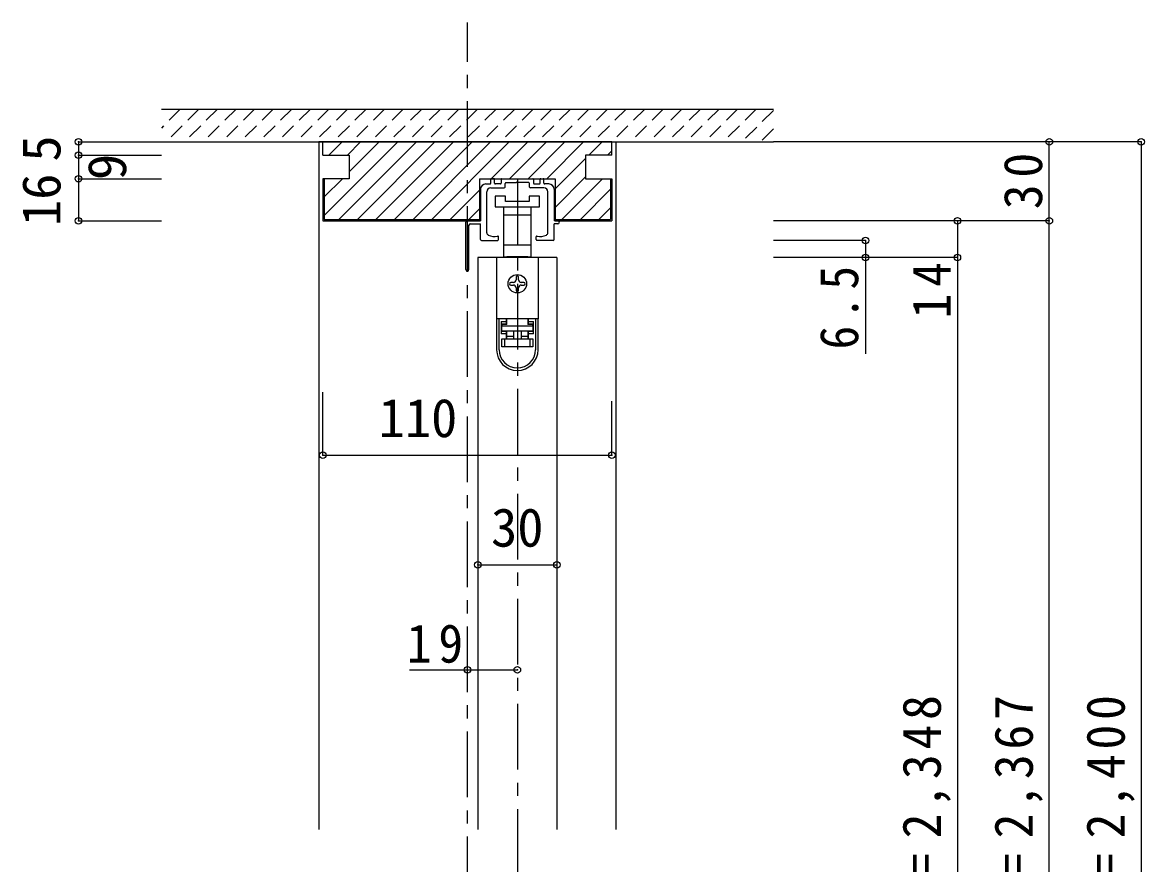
# Model space of a CAD drawing. Units: millimetres, scale not verified. Extents: x -973 to 977, y -718 to 696.
# Drawn here: x 88.8 to 515.9, y -322.8 to -2.5 of the extents above; entities that cross this region are included whole.
import ezdxf
from ezdxf.enums import TextEntityAlignment as Align

# ---------------------------------------------------------------- set-up
doc = ezdxf.new("R2010")
doc.units = ezdxf.units.MM
doc.header["$LTSCALE"] = 5
doc.header["$PDMODE"] = 32
doc.header["$PDSIZE"] = 2.5
doc.linetypes.add('CHAIN1', pattern=[8, 5, -1, 1, -1])
doc.linetypes.add('DASHED1', pattern=[1.8, 1.2, -0.6])
for name, color, linetype in [('0-1_通り芯', 4, 'CHAIN1'), ('0-4_枠', 3, 'Continuous'), ('0-6_扉', 6, 'Continuous'), ('0-7_金物', 7, 'Continuous'), ('0-B_寸法', 7, 'Continuous'), ('0-C_ハッチ', 4, 'DASHED1')]:
    doc.layers.add(name, color=color, linetype=linetype)
doc.styles.add('ＭＳ ゴシック', font='')
doc.styles.get('ＭＳ ゴシック').set_extended_font_data('MS Gothic')

# ---------------------------------------------------------------- blocks, each defined once
blk = doc.blocks.new('03')
at = {"layer": '0-B_寸法'}
for p, q in [((-9.229, 7.776), (-9.229, 9.176)), ((-8.029, 9.476), (-8.929, 9.476)), ((-7.729, 7.776), (-7.729, 9.176)), ((-5.229, 9.176), (-5.229, 7.776)), ((-4.929, 9.476), (6.771, 9.476)), ((7.071, 9.176), (7.071, 7.776)), ((9.571, 7.776), (9.571, 9.176)), ((9.871, 9.476), (10.771, 9.476)), ((11.071, 7.776), (11.071, 9.176)), ((-13.079, 5.476), (-13.079, -6.524)), ((-11.079, 7.476), (-9.529, 7.476)), ((-10.679, -11.096), (-10.679, 4.476)), ((-9.229, 5.976), (-4.029, 5.976)), ((-5.529, 7.476), (-7.429, 7.476)), ((-3.729, 6.276), (-3.729, 7.676)), ((-3.429, 7.976), (0.621, 7.976)), ((0.921, 8.276), (0.621, 7.976)), ((0.921, 8.276), (1.221, 7.976)), ((5.271, 7.976), (1.221, 7.976)), ((5.571, 6.276), (5.571, 7.676)), ((11.071, 5.976), (5.871, 5.976)), ((7.371, 7.476), (9.271, 7.476)), ((12.921, 7.476), (11.371, 7.476)), ((12.521, -11.096), (12.521, 4.476)), ((14.921, 5.476), (14.921, -6.524)), ((-18.679, -25.124), (-18.679, -7.024)), ((-18.179, -6.524), (-13.079, -6.524)), ((-17.479, -25.124), (-17.479, -8.224)), ((-16.979, -7.724), (-13.079, -7.724)), ((-13.079, -13.724), (-13.079, -7.724)), ((16.321, -6.524), (14.921, -6.524)), ((16.321, -7.724), (14.921, -7.724)), ((14.921, -13.724), (14.921, -7.724)), ((-6.229, -13.724), (-6.229, -12.649)), ((8.071, -13.724), (8.071, -12.649)), ((-12.779, -14.024), (-6.529, -14.024)), ((14.621, -14.024), (8.371, -14.024))]:
    blk.add_line(p, q, dxfattribs=at)
for centre, radius, start, end in [((-8.929, 9.176), 0.3, 90, 180), ((-8.029, 9.176), 0.3, 0, 90), ((-4.929, 9.176), 0.3, 90, 180), ((6.771, 9.176), 0.3, 0, 90), ((9.871, 9.176), 0.3, 90, 180), ((10.771, 9.176), 0.3, 0, 90), ((-11.079, 5.476), 2, 90, 180), ((-9.229, 4.476), 1.5, 90, 180), ((-9.529, 7.776), 0.3, 270, 0), ((-7.429, 7.776), 0.3, 180, 270), ((-5.529, 7.776), 0.3, 270, 0), ((-4.029, 6.276), 0.3, 270, 0), ((-3.429, 7.676), 0.3, 90, 180), ((5.271, 7.676), 0.3, 0, 90), ((5.871, 6.276), 0.3, 180, 270), ((7.371, 7.776), 0.3, 180, 270), ((9.271, 7.776), 0.3, 270, 0), ((11.371, 7.776), 0.3, 180, 270), ((11.071, 4.476), 1.5, 0, 90), ((12.921, 5.476), 2, 0, 90), ((-18.179, -7.024), 0.5, 90, 180), ((-16.979, -8.224), 0.5, 90, 180), ((16.321, -7.124), 0.6, 0, 90), ((16.321, -7.124), 0.6, 270, 0), ((-9.679, -11.096), 1, 180, 243.25632), ((-7.879, -7.524), 5, 243.25632, 284.75682), ((-6.529, -12.649), 0.3, 0, 104.75682), ((8.371, -12.649), 0.3, 75.24318, 180), ((9.721, -7.524), 5, 255.24318, 296.74368), ((11.521, -11.096), 1, 296.74368, 0), ((-12.779, -13.724), 0.3, 180, 270), ((-6.529, -13.724), 0.3, 270, 0), ((8.371, -13.724), 0.3, 180, 270), ((14.621, -13.724), 0.3, 270, 0), ((-18.079, -25.124), 0.6, 180, 0)]:
    blk.add_arc(centre, radius, start, end, dxfattribs=at)
blk = doc.blocks.new('下荷重(戸車)')
at = {"layer": '0-7_金物'}
for p, q in [((8.5, 37.107), (4.5, 37.107)), ((-5.25, 30.107), (0, 30.107)), ((0, 30.107), (5.25, 30.107)), ((5.25, 30.107), (5.25, 33.107)), ((5.25, 18.507), (5.25, 30.107)), ((0, 18.507), (-5.25, 18.507)), ((-5.25, 18.507), (-5.25, 14.107)), ((5.25, 18.507), (0, 18.507)), ((5.25, 14.107), (5.25, 18.507)), ((7.9, 13.807), (-7.9, 13.807)), ((-7.9, 13.807), (-7.9, -9.493)), ((-5.25, 14.107), (-4, 14.107)), ((-4, 14.107), (-4, 13.807)), ((4, 14.107), (-4, 14.107)), ((4, 14.107), (5.25, 14.107)), ((4, 13.807), (4, 14.107)), ((7.9, 13.807), (7.9, -9.493)), ((-1.5, 4.307), (-2.5, 4.307)), ((-0.5, 6.307), (-0.5, 5.307)), ((0.5, 5.307), (0.5, 6.307)), ((2.5, 4.307), (1.5, 4.307)), ((-2.5, 3.307), (-1.5, 3.307)), ((-0.5, 2.307), (-0.5, 1.307)), ((0.5, 1.307), (0.5, 2.307)), ((1.5, 3.307), (2.5, 3.307)), ((7.9, -9.493), (-7.9, -9.493)), ((-7.9, -9.493), (-7.9, -9.593)), ((-6.9, -9.593), (-7.9, -9.593)), ((-7.9, -9.593), (-7.9, -21.293)), ((-4.2, -9.593), (-6.9, -9.593)), ((-6.9, -21.293), (-6.9, -9.593)), ((-6.1, -10.593), (-6.1, -15.293)), ((-6.1, -10.593), (-4.2, -10.593)), ((-5.9, -11.693), (-5.9, -12.193)), ((-4, -11.693), (-5.9, -11.693)), ((-5.9, -12.193), (5.9, -12.193)), ((-5.9, -14.193), (-5.9, -12.193)), ((-4.9, -9.593), (-4.9, -9.493)), ((-4.2, -9.593), (-4.2, -10.593)), ((-4, -11.693), (-4, -9.493)), ((4, -9.493), (4, -11.693)), ((5.9, -11.693), (4, -11.693)), ((6.9, -9.593), (4.2, -9.593)), ((4.2, -10.593), (4.2, -9.593)), ((4.2, -11.593), (4.2, -10.593)), ((4.2, -10.593), (6.1, -10.593)), ((6.1, -11.593), (4.2, -11.593)), ((4.9, -9.493), (4.9, -9.593)), ((5.9, -12.193), (5.9, -11.693)), ((5.9, -12.193), (5.9, -14.193)), ((6.1, -15.293), (6.1, -10.593)), ((6.9, -9.593), (6.9, -21.293)), ((7.9, -9.593), (6.9, -9.593)), ((7.9, -9.493), (7.9, -9.593)), ((7.9, -21.293), (7.9, -9.593)), ((-6.1, -14.293), (-4.2, -14.293)), ((-4.2, -15.293), (-6.1, -15.293)), ((5.9, -14.193), (-5.9, -14.193)), ((-4.2, -14.293), (-4.2, -15.293)), ((-4.2, -15.293), (-4.2, -17.193)), ((-4, -16.193), (-4, -14.193)), ((-1.5, -14.193), (-1.5, -17.193)), ((1.5, -14.193), (1.5, -17.193)), ((1.5, -16.193), (4, -16.193)), ((6.1, -15.293), (4.2, -15.293)), ((4.2, -17.193), (4.2, -15.293)), ((-5.9, -17.193), (-4.9, -17.193)), ((-4.9, -17.193), (4.9, -17.193)), ((-4.9, -17.193), (-4.9, -20.193)), ((4.9, -20.193), (-4.9, -20.193)), ((4.9, -17.193), (5.9, -17.193)), ((5.9, -17.193), (5.9, -20.193))]:
    blk.add_line(p, q, dxfattribs=at)
for points in [[(-8.5, 33.107), (0, 33.107), (8.5, 33.107), (8.5, 37.107)], [(4.5, 37.107), (4.5, 35.107), (-4.5, 35.107), (-4.5, 37.107), (-8.5, 37.107), (-8.5, 33.107)], [(-5.25, 33.107), (-5.25, 30.107), (-5.25, 18.507)], [(-4.2, -10.593), (-4.2, -11.593), (-6.1, -11.593)], [(-4, -17.193), (-4, -16.193), (-1.5, -16.193)], [(4, -14.193), (4, -16.193), (4, -17.193)], [(4.2, -15.293), (4.2, -14.293), (6.1, -14.293)], [(-4.9, -20.193), (-5.9, -20.193), (-5.9, -17.193)], [(5.9, -20.193), (4.9, -20.193), (4.9, -17.193)]]:
    blk.add_lwpolyline(points, dxfattribs=at)
blk.add_circle((0, 3.807), 3.5, dxfattribs=at)
for centre, radius, start, end in [((-2.5, 3.807), 0.5, 90, 180), ((-1.5, 5.307), 1, 270, 0), ((0, 6.307), 0.5, 90, 180), ((0, 6.307), 0.5, 0, 90), ((1.5, 5.307), 1, 180, 270), ((2.5, 3.807), 0.5, 0, 90), ((-2.5, 3.807), 0.5, 180, 270), ((-1.5, 2.307), 1, 0, 90), ((0, 1.307), 0.5, 180, 270), ((0, 1.307), 0.5, 270, 0), ((1.5, 2.307), 1, 90, 180), ((2.5, 3.807), 0.5, 270, 0), ((0, -21.293), 7.9, 180, 0), ((0, -21.293), 6.9, 180, 0)]:
    blk.add_arc(centre, radius, start, end, dxfattribs=at)

msp = doc.modelspace()

# ---------------------------------------------------------------- linework, layer by layer
at = {"layer": '0-1_通り芯'}
for p, q in [((258.153, -577.5), (258.153, -2.5)), ((277.153, -62), (277.153, -555.5))]:
    msp.add_line(p, q, dxfattribs=at)
at = {"layer": '0-4_枠', "color": 4}
for p, q in [((203.153, -48), (201.653, -48)), ((201.653, -48), (201.653, -309.75)), ((313.153, -48), (314.653, -48)), ((314.653, -48), (314.653, -309.75))]:
    msp.add_line(p, q, dxfattribs=at)
at = {"layer": '0-4_枠'}
for p, q in [((203.153, -53), (203.153, -48)), ((313.153, -48), (203.153, -48)), ((313.153, -53), (313.153, -48)), ((203.153, -53), (213.153, -53)), ((213.153, -53), (213.153, -62)), ((303.153, -53), (303.153, -62)), ((313.153, -53), (303.153, -53)), ((203.153, -62), (203.153, -78)), ((213.153, -62), (203.153, -62)), ((203.653, -62), (203.653, -77.5)), ((262.753, -62), (291.553, -62)), ((262.753, -62), (262.753, -78)), ((291.553, -62), (291.553, -78)), ((303.153, -62), (313.153, -62)), ((312.653, -62), (312.653, -77.5)), ((313.153, -62), (313.153, -78)), ((203.153, -78), (262.753, -78)), ((203.653, -77.5), (262.753, -77.5)), ((291.553, -77.5), (312.653, -77.5)), ((291.553, -78), (313.153, -78))]:
    msp.add_line(p, q, dxfattribs=at)
at = {"layer": '0-6_扉'}
msp.add_line((292.153, -92), (292.153, -309.75), dxfattribs=at)
msp.add_lwpolyline([(292.153, -92), (262.153, -92), (262.153, -309.75)], dxfattribs=at)
at = {"layer": '0-B_寸法', "color": 4, "linetype": 'DASHED1'}
for p, q in [((148.864, -35.5), (141.653, -42.711)), ((155.935, -35.5), (143.435, -48)), ((163.006, -35.5), (150.506, -48)), ((170.077, -35.5), (157.577, -48)), ((177.148, -35.5), (164.648, -48)), ((184.219, -35.5), (171.719, -48)), ((191.29, -35.5), (178.79, -48)), ((198.362, -35.5), (185.862, -48)), ((205.433, -35.5), (192.933, -48)), ((212.504, -35.5), (200.004, -48)), ((219.575, -35.5), (207.075, -48)), ((226.646, -35.5), (214.146, -48)), ((233.717, -35.5), (221.217, -48)), ((240.788, -35.5), (228.288, -48)), ((247.859, -35.5), (235.359, -48)), ((254.93, -35.5), (242.43, -48)), ((262.001, -35.5), (249.501, -48)), ((269.072, -35.5), (256.572, -48)), ((276.143, -35.5), (263.643, -48)), ((283.214, -35.5), (270.714, -48)), ((290.285, -35.5), (277.785, -48)), ((297.356, -35.5), (284.856, -48)), ((304.428, -35.5), (291.928, -48)), ((311.499, -35.5), (298.999, -48)), ((318.57, -35.5), (306.07, -48)), ((325.641, -35.5), (313.141, -48)), ((332.712, -35.5), (320.212, -48)), ((339.783, -35.5), (327.283, -48)), ((346.854, -35.5), (334.354, -48)), ((353.925, -35.5), (341.425, -48)), ((360.996, -35.5), (348.496, -48)), ((368.067, -35.5), (355.567, -48)), ((374.653, -35.985), (362.638, -48)), ((374.653, -43.056), (369.709, -48))]:
    msp.add_line(p, q, dxfattribs=at)
at = {"layer": '0-B_寸法', "color": 2}
for p, q in [((141.653, -35.5), (374.653, -35.5)), ((141.653, -48), (374.653, -48))]:
    msp.add_line(p, q, dxfattribs=at)
at = {"layer": '0-B_寸法', "color": 4}
for p, q in [((110.153, -48), (141.653, -48)), ((110.153, -48), (110.153, -53)), ((514.653, -48), (374.653, -48)), ((479.653, -552.5), (479.653, -48)), ((514.653, -48), (514.653, -555.5)), ((110.153, -53), (141.653, -53)), ((110.153, -53), (110.153, -62)), ((110.153, -62), (141.653, -62)), ((110.153, -62), (110.153, -78)), ((110.153, -78), (141.653, -78)), ((479.653, -78), (374.653, -78)), ((444.653, -78), (444.653, -547.5)), ((409.653, -85.5), (374.653, -85.5)), ((409.653, -85.5), (409.653, -128.733)), ((444.653, -92), (374.653, -92)), ((203.153, -167.304), (203.153, -143.246)), ((313.153, -167.304), (313.153, -146.746)), ((203.153, -167.304), (313.153, -167.304)), ((262.153, -209), (292.153, -209)), ((236.153, -249), (277.153, -249))]:
    msp.add_line(p, q, dxfattribs=at)
at = {"layer": '0-B_寸法'}
for p in [(110.153, -48), (479.653, -48), (514.653, -48), (110.153, -53), (110.153, -62), (110.153, -78), (444.653, -78), (479.653, -78), (409.653, -85.5), (409.653, -92), (444.653, -92), (203.153, -167.304), (313.153, -167.304), (262.153, -209), (292.153, -209), (258.153, -249), (277.153, -249)]:
    msp.add_point(p, dxfattribs=at)
at = {"layer": '0-C_ハッチ', "linetype": 'Continuous'}
for p, q in [((203.356, -48), (203.153, -48.203)), ((203.653, -75.987), (231.64, -48)), ((205.427, -53), (210.427, -48)), ((209.211, -77.5), (238.711, -48)), ((212.498, -53), (217.498, -48)), ((213.153, -59.416), (224.569, -48)), ((216.282, -77.5), (245.782, -48)), ((223.353, -77.5), (252.853, -48)), ((230.424, -77.5), (259.924, -48)), ((237.495, -77.5), (266.995, -48)), ((244.566, -77.5), (274.066, -48)), ((267.137, -62), (281.137, -48)), ((274.208, -62), (288.208, -48)), ((281.279, -62), (295.279, -48)), ((288.35, -62), (302.35, -48)), ((304.422, -53), (309.422, -48)), ((291.553, -65.869), (303.153, -54.269)), ((311.493, -53), (313.153, -51.34)), ((203.653, -68.916), (210.569, -62)), ((291.553, -72.94), (303.153, -61.34)), ((294.064, -77.5), (309.564, -62)), ((262.753, -66.384), (251.637, -77.5)), ((301.135, -77.5), (312.653, -65.982)), ((258.708, -77.5), (262.753, -73.455)), ((308.206, -77.5), (312.653, -73.053))]:
    msp.add_line(p, q, dxfattribs=at)

# ---------------------------------------------------------------- block references
at = {"layer": '0-7_金物'}
for name, p in [('03', (276.232, -71.476)), ('下荷重(戸車)', (277.153, -105.807))]:
    msp.add_blockref(name, p, dxfattribs=at)

# ---------------------------------------------------------------- texts
at = {"layer": '0-B_寸法', "style": 'ＭＳ ゴシック'}
for s, p in [('5', (107.653, -55.5)), ('9', (132.653, -62.5)), ('16', (107.653, -80))]:
    msp.add_text(s, height=14.66, rotation=90, dxfattribs=at).set_placement(p, align=Align.BOTTOM_LEFT)
for s, p in [('110', (224.388, -164.804)), ('30', (267.153, -206.5))]:
    msp.add_text(s, height=14.66, dxfattribs=at).set_placement(p, align=Align.BOTTOM_LEFT)
at = {"layer": '0-B_寸法', "char_height": 14.66, "attachment_point": 7, "rotation": 90, "style": 'ＭＳ ゴシック'}
for s, insert in [('\\T1.27;\\W0.95;30', (477.153, -73.625)), ('\\T1.27;\\W0.9;6.5', (407.153, -127.002)), ('\\T1.27;\\W0.95;14', (442.153, -115.25)), ('\\T1.19;\\W0.95;ＤＨ＝2,348', (442.153, -381)), ('\\T1.19;\\W0.95;枠内＝2,367', (477.153, -381)), ('\\T1.19;\\W0.95;枠外＝2,400', (512.153, -381))]:
    msp.add_mtext(s, dxfattribs=dict(at, insert=insert))
at = {"layer": '0-B_寸法', "insert": (235.028, -246.5), "char_height": 14.66, "attachment_point": 7, "style": 'ＭＳ ゴシック'}
msp.add_mtext('\\T1.27;\\W0.95;19', dxfattribs=at)

doc.saveas('drawing.dxf')
